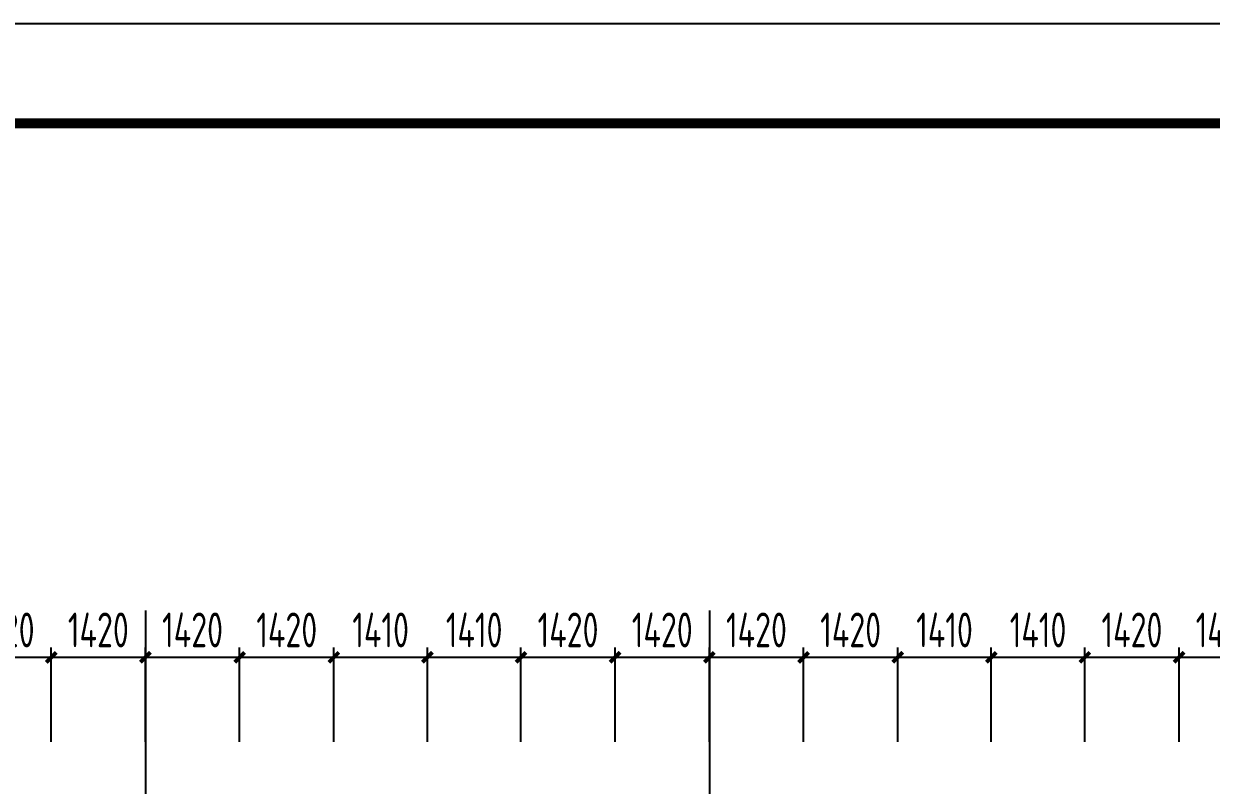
# Model space of a CAD drawing. Extents: x 753177 to 2169292, y -530934 to -273477.
# Drawn here: x 1734160 to 1752060, y -416265 to -404784 of the extents above; entities that cross this region are included whole.
import ezdxf

# ---------------------------------------------------------------- set-up
doc = ezdxf.new("R2010")
doc.units = 0
doc.header["$LTSCALE"] = 1500
doc.header["$MEASUREMENT"] = 0
doc.linetypes.add('DOTE', pattern=[2.42, 2, -0.2, 0.02, -0.2])
doc.layers.get('Defpoints').update_dxf_attribs({"color": 252})
for name, color, linetype in [('00-tk', 151, 'Continuous'), ('AXIS', 3, 'Continuous'), ('DIM', 3, 'Continuous')]:
    doc.layers.add(name, color=color, linetype=linetype)
doc.layers.add('TK', color=252, linetype='Continuous', lineweight=13)
doc.styles.add('TSSD_Dimension', font='Tssdeng.shx', dxfattribs={"width": 0.7, "bigfont": 'hztxt.shx'})
doc.dimstyles.new('TSSD_150_150', dxfattribs={"dimtxt": 525, "dimasz": 150, "dimexe": 150, "dimexo": 375, "dimgap": 150, "dimtad": 1, "dimdec": 0, "dimzin": 0, "dimdsep": 46, "dimtxsty": 'TSSD_Dimension', "dimblk": 'ARCHTICK', "dimblk1": 'ARCHTICK', "dimblk2": 'ARCHTICK', "dimcen": 0, "dimdle": 150, "dimclrt": 7, "dimadec": 0, "dimazin": 0, "dimtfac": 1, "dimtdec": 0, "dimtix": 1, "dimtmove": 2, "dimatfit": 3, "dimfxl": 0, "dimtolj": 1, "dimtzin": 0, "dimarcsym": 0})

# ---------------------------------------------------------------- blocks, each defined once
blk = doc.blocks.new('A$C16496DF1')
at = {"layer": '00-tk', "linetype": 'Continuous'}
blk.add_line((178350, 126150), (0, 126150), dxfattribs=at)
at = {"layer": '00-tk', "const_width": 150}
blk.add_lwpolyline([(3750, 124650), (176850, 124650), (176850, 1500), (3750, 1500)], close=True, dxfattribs=at)
blk = doc.blocks.new('_ArchTick')
at = {"color": 0, "linetype": 'ByBlock', "const_width": 0.4}
blk.add_lwpolyline([(-0.5, -0.5), (0.5, 0.5)], dxfattribs=at)
blk = doc.blocks.new('*D878')
at = {"layer": 'Defpoints', "color": 0, "transparency": 16777216}
for p in [(1734575, -414336), (1733155, -415985), (1734575, -415985)]:
    blk.add_point(p, dxfattribs=at)
at = {"layer": 'DIM', "color": 0, "lineweight": -2, "transparency": 16777216}
for p, q in [((1733155, -415610), (1733155, -414186)), ((1734575, -415610), (1734575, -414186)), ((1733005, -414336), (1734725, -414336))]:
    blk.add_line(p, q, dxfattribs=at)
at = {"layer": 'DIM', "color": 0, "lineweight": -2, "transparency": 16777216, "xscale": 150, "yscale": 150, "zscale": 150, "rotation": 180}
blk.add_blockref('_ArchTick', (1733155, -414336), dxfattribs=at)
at = {"layer": 'DIM', "color": 0, "lineweight": -2, "transparency": 16777216, "xscale": 150, "yscale": 150, "zscale": 150}
blk.add_blockref('_ArchTick', (1734575, -414336), dxfattribs=at)
at = {"layer": 'DIM', "color": 7, "transparency": 16777216, "insert": (1733865, -413923), "char_height": 525, "attachment_point": 5, "style": 'TSSD_Dimension'}
blk.add_mtext('\\A1;1420', dxfattribs=at)
blk = doc.blocks.new('*D879')
at = {"layer": 'Defpoints', "color": 0, "transparency": 16777216}
for p in [(1735995, -414336), (1734575, -415985), (1735995, -415985)]:
    blk.add_point(p, dxfattribs=at)
at = {"layer": 'DIM', "color": 0, "lineweight": -2, "transparency": 16777216}
for p, q in [((1734575, -415610), (1734575, -414186)), ((1735995, -415610), (1735995, -414186)), ((1734425, -414336), (1736145, -414336))]:
    blk.add_line(p, q, dxfattribs=at)
at = {"layer": 'DIM', "color": 0, "lineweight": -2, "transparency": 16777216, "xscale": 150, "yscale": 150, "zscale": 150, "rotation": 180}
blk.add_blockref('_ArchTick', (1734575, -414336), dxfattribs=at)
at = {"layer": 'DIM', "color": 0, "lineweight": -2, "transparency": 16777216, "xscale": 150, "yscale": 150, "zscale": 150}
blk.add_blockref('_ArchTick', (1735995, -414336), dxfattribs=at)
at = {"layer": 'DIM', "color": 7, "transparency": 16777216, "insert": (1735285, -413923), "char_height": 525, "attachment_point": 5, "style": 'TSSD_Dimension'}
blk.add_mtext('\\A1;1420', dxfattribs=at)
blk = doc.blocks.new('*D880')
at = {"layer": 'Defpoints', "color": 0, "transparency": 16777216}
for p in [(1737415, -414336), (1735995, -415985), (1737415, -415985)]:
    blk.add_point(p, dxfattribs=at)
at = {"layer": 'DIM', "color": 0, "lineweight": -2, "transparency": 16777216}
for p, q in [((1735995, -415610), (1735995, -414186)), ((1737415, -415610), (1737415, -414186)), ((1735845, -414336), (1737565, -414336))]:
    blk.add_line(p, q, dxfattribs=at)
at = {"layer": 'DIM', "color": 0, "lineweight": -2, "transparency": 16777216, "xscale": 150, "yscale": 150, "zscale": 150, "rotation": 180}
blk.add_blockref('_ArchTick', (1735995, -414336), dxfattribs=at)
at = {"layer": 'DIM', "color": 0, "lineweight": -2, "transparency": 16777216, "xscale": 150, "yscale": 150, "zscale": 150}
blk.add_blockref('_ArchTick', (1737415, -414336), dxfattribs=at)
at = {"layer": 'DIM', "color": 7, "transparency": 16777216, "insert": (1736705, -413923), "char_height": 525, "attachment_point": 5, "style": 'TSSD_Dimension'}
blk.add_mtext('\\A1;1420', dxfattribs=at)
blk = doc.blocks.new('*D881')
at = {"layer": 'Defpoints', "color": 0, "transparency": 16777216}
for p in [(1738835, -414336), (1737415, -415985), (1738835, -415985)]:
    blk.add_point(p, dxfattribs=at)
at = {"layer": 'DIM', "color": 0, "lineweight": -2, "transparency": 16777216}
for p, q in [((1737415, -415610), (1737415, -414186)), ((1738835, -415610), (1738835, -414186)), ((1737265, -414336), (1738985, -414336))]:
    blk.add_line(p, q, dxfattribs=at)
at = {"layer": 'DIM', "color": 0, "lineweight": -2, "transparency": 16777216, "xscale": 150, "yscale": 150, "zscale": 150, "rotation": 180}
blk.add_blockref('_ArchTick', (1737415, -414336), dxfattribs=at)
at = {"layer": 'DIM', "color": 0, "lineweight": -2, "transparency": 16777216, "xscale": 150, "yscale": 150, "zscale": 150}
blk.add_blockref('_ArchTick', (1738835, -414336), dxfattribs=at)
at = {"layer": 'DIM', "color": 7, "transparency": 16777216, "insert": (1738125, -413923), "char_height": 525, "attachment_point": 5, "style": 'TSSD_Dimension'}
blk.add_mtext('\\A1;1420', dxfattribs=at)
blk = doc.blocks.new('*D882')
at = {"layer": 'Defpoints', "color": 0, "transparency": 16777216}
for p in [(1740245, -414336), (1738835, -415985), (1740245, -415985)]:
    blk.add_point(p, dxfattribs=at)
at = {"layer": 'DIM', "color": 0, "lineweight": -2, "transparency": 16777216}
for p, q in [((1738835, -415610), (1738835, -414186)), ((1740245, -415610), (1740245, -414186)), ((1738685, -414336), (1740395, -414336))]:
    blk.add_line(p, q, dxfattribs=at)
at = {"layer": 'DIM', "color": 0, "lineweight": -2, "transparency": 16777216, "xscale": 150, "yscale": 150, "zscale": 150, "rotation": 180}
blk.add_blockref('_ArchTick', (1738835, -414336), dxfattribs=at)
at = {"layer": 'DIM', "color": 0, "lineweight": -2, "transparency": 16777216, "xscale": 150, "yscale": 150, "zscale": 150}
blk.add_blockref('_ArchTick', (1740245, -414336), dxfattribs=at)
at = {"layer": 'DIM', "color": 7, "transparency": 16777216, "insert": (1739540, -413923), "char_height": 525, "attachment_point": 5, "style": 'TSSD_Dimension'}
blk.add_mtext('\\A1;1410', dxfattribs=at)
blk = doc.blocks.new('*D883')
at = {"layer": 'Defpoints', "color": 0, "transparency": 16777216}
for p in [(1741655, -414336), (1740245, -415985), (1741655, -415985)]:
    blk.add_point(p, dxfattribs=at)
at = {"layer": 'DIM', "color": 0, "lineweight": -2, "transparency": 16777216}
for p, q in [((1740245, -415610), (1740245, -414186)), ((1741655, -415610), (1741655, -414186)), ((1740095, -414336), (1741805, -414336))]:
    blk.add_line(p, q, dxfattribs=at)
at = {"layer": 'DIM', "color": 0, "lineweight": -2, "transparency": 16777216, "xscale": 150, "yscale": 150, "zscale": 150, "rotation": 180}
blk.add_blockref('_ArchTick', (1740245, -414336), dxfattribs=at)
at = {"layer": 'DIM', "color": 0, "lineweight": -2, "transparency": 16777216, "xscale": 150, "yscale": 150, "zscale": 150}
blk.add_blockref('_ArchTick', (1741655, -414336), dxfattribs=at)
at = {"layer": 'DIM', "color": 7, "transparency": 16777216, "insert": (1740950, -413923), "char_height": 525, "attachment_point": 5, "style": 'TSSD_Dimension'}
blk.add_mtext('\\A1;1410', dxfattribs=at)
blk = doc.blocks.new('*D884')
at = {"layer": 'Defpoints', "color": 0, "transparency": 16777216}
for p in [(1743075, -414336), (1741655, -415985), (1743075, -415985)]:
    blk.add_point(p, dxfattribs=at)
at = {"layer": 'DIM', "color": 0, "lineweight": -2, "transparency": 16777216}
for p, q in [((1741655, -415610), (1741655, -414186)), ((1743075, -415610), (1743075, -414186)), ((1741505, -414336), (1743225, -414336))]:
    blk.add_line(p, q, dxfattribs=at)
at = {"layer": 'DIM', "color": 0, "lineweight": -2, "transparency": 16777216, "xscale": 150, "yscale": 150, "zscale": 150, "rotation": 180}
blk.add_blockref('_ArchTick', (1741655, -414336), dxfattribs=at)
at = {"layer": 'DIM', "color": 0, "lineweight": -2, "transparency": 16777216, "xscale": 150, "yscale": 150, "zscale": 150}
blk.add_blockref('_ArchTick', (1743075, -414336), dxfattribs=at)
at = {"layer": 'DIM', "color": 7, "transparency": 16777216, "insert": (1742365, -413923), "char_height": 525, "attachment_point": 5, "style": 'TSSD_Dimension'}
blk.add_mtext('\\A1;1420', dxfattribs=at)
blk = doc.blocks.new('*D885')
at = {"layer": 'Defpoints', "color": 0, "transparency": 16777216}
for p in [(1744495, -414336), (1743075, -415985), (1744495, -415985)]:
    blk.add_point(p, dxfattribs=at)
at = {"layer": 'DIM', "color": 0, "lineweight": -2, "transparency": 16777216}
for p, q in [((1743075, -415610), (1743075, -414186)), ((1744495, -415610), (1744495, -414186)), ((1742925, -414336), (1744645, -414336))]:
    blk.add_line(p, q, dxfattribs=at)
at = {"layer": 'DIM', "color": 0, "lineweight": -2, "transparency": 16777216, "xscale": 150, "yscale": 150, "zscale": 150, "rotation": 180}
blk.add_blockref('_ArchTick', (1743075, -414336), dxfattribs=at)
at = {"layer": 'DIM', "color": 0, "lineweight": -2, "transparency": 16777216, "xscale": 150, "yscale": 150, "zscale": 150}
blk.add_blockref('_ArchTick', (1744495, -414336), dxfattribs=at)
at = {"layer": 'DIM', "color": 7, "transparency": 16777216, "insert": (1743785, -413923), "char_height": 525, "attachment_point": 5, "style": 'TSSD_Dimension'}
blk.add_mtext('\\A1;1420', dxfattribs=at)
blk = doc.blocks.new('*D886')
at = {"layer": 'Defpoints', "color": 0, "transparency": 16777216}
for p in [(1745915, -414336), (1744495, -415985), (1745915, -415985)]:
    blk.add_point(p, dxfattribs=at)
at = {"layer": 'DIM', "color": 0, "lineweight": -2, "transparency": 16777216}
for p, q in [((1744495, -415610), (1744495, -414186)), ((1745915, -415610), (1745915, -414186)), ((1744345, -414336), (1746065, -414336))]:
    blk.add_line(p, q, dxfattribs=at)
at = {"layer": 'DIM', "color": 0, "lineweight": -2, "transparency": 16777216, "xscale": 150, "yscale": 150, "zscale": 150, "rotation": 180}
blk.add_blockref('_ArchTick', (1744495, -414336), dxfattribs=at)
at = {"layer": 'DIM', "color": 0, "lineweight": -2, "transparency": 16777216, "xscale": 150, "yscale": 150, "zscale": 150}
blk.add_blockref('_ArchTick', (1745915, -414336), dxfattribs=at)
at = {"layer": 'DIM', "color": 7, "transparency": 16777216, "insert": (1745205, -413923), "char_height": 525, "attachment_point": 5, "style": 'TSSD_Dimension'}
blk.add_mtext('\\A1;1420', dxfattribs=at)
blk = doc.blocks.new('*D887')
at = {"layer": 'Defpoints', "color": 0, "transparency": 16777216}
for p in [(1747335, -414336), (1745915, -415985), (1747335, -415985)]:
    blk.add_point(p, dxfattribs=at)
at = {"layer": 'DIM', "color": 0, "lineweight": -2, "transparency": 16777216}
for p, q in [((1745915, -415610), (1745915, -414186)), ((1747335, -415610), (1747335, -414186)), ((1745765, -414336), (1747485, -414336))]:
    blk.add_line(p, q, dxfattribs=at)
at = {"layer": 'DIM', "color": 0, "lineweight": -2, "transparency": 16777216, "xscale": 150, "yscale": 150, "zscale": 150, "rotation": 180}
blk.add_blockref('_ArchTick', (1745915, -414336), dxfattribs=at)
at = {"layer": 'DIM', "color": 0, "lineweight": -2, "transparency": 16777216, "xscale": 150, "yscale": 150, "zscale": 150}
blk.add_blockref('_ArchTick', (1747335, -414336), dxfattribs=at)
at = {"layer": 'DIM', "color": 7, "transparency": 16777216, "insert": (1746625, -413923), "char_height": 525, "attachment_point": 5, "style": 'TSSD_Dimension'}
blk.add_mtext('\\A1;1420', dxfattribs=at)
blk = doc.blocks.new('*D888')
at = {"layer": 'Defpoints', "color": 0, "transparency": 16777216}
for p in [(1748745, -414336), (1747335, -415985), (1748745, -415985)]:
    blk.add_point(p, dxfattribs=at)
at = {"layer": 'DIM', "color": 0, "lineweight": -2, "transparency": 16777216}
for p, q in [((1747335, -415610), (1747335, -414186)), ((1748745, -415610), (1748745, -414186)), ((1747185, -414336), (1748895, -414336))]:
    blk.add_line(p, q, dxfattribs=at)
at = {"layer": 'DIM', "color": 0, "lineweight": -2, "transparency": 16777216, "xscale": 150, "yscale": 150, "zscale": 150, "rotation": 180}
blk.add_blockref('_ArchTick', (1747335, -414336), dxfattribs=at)
at = {"layer": 'DIM', "color": 0, "lineweight": -2, "transparency": 16777216, "xscale": 150, "yscale": 150, "zscale": 150}
blk.add_blockref('_ArchTick', (1748745, -414336), dxfattribs=at)
at = {"layer": 'DIM', "color": 7, "transparency": 16777216, "insert": (1748040, -413923), "char_height": 525, "attachment_point": 5, "style": 'TSSD_Dimension'}
blk.add_mtext('\\A1;1410', dxfattribs=at)
blk = doc.blocks.new('*D889')
at = {"layer": 'Defpoints', "color": 0, "transparency": 16777216}
for p in [(1750155, -414336), (1748745, -415985), (1750155, -415985)]:
    blk.add_point(p, dxfattribs=at)
at = {"layer": 'DIM', "color": 0, "lineweight": -2, "transparency": 16777216}
for p, q in [((1748745, -415610), (1748745, -414186)), ((1750155, -415610), (1750155, -414186)), ((1748595, -414336), (1750305, -414336))]:
    blk.add_line(p, q, dxfattribs=at)
at = {"layer": 'DIM', "color": 0, "lineweight": -2, "transparency": 16777216, "xscale": 150, "yscale": 150, "zscale": 150, "rotation": 180}
blk.add_blockref('_ArchTick', (1748745, -414336), dxfattribs=at)
at = {"layer": 'DIM', "color": 0, "lineweight": -2, "transparency": 16777216, "xscale": 150, "yscale": 150, "zscale": 150}
blk.add_blockref('_ArchTick', (1750155, -414336), dxfattribs=at)
at = {"layer": 'DIM', "color": 7, "transparency": 16777216, "insert": (1749450, -413923), "char_height": 525, "attachment_point": 5, "style": 'TSSD_Dimension'}
blk.add_mtext('\\A1;1410', dxfattribs=at)
blk = doc.blocks.new('*D890')
at = {"layer": 'Defpoints', "color": 0, "transparency": 16777216}
for p in [(1751575, -414336), (1750155, -415985), (1751575, -415985)]:
    blk.add_point(p, dxfattribs=at)
at = {"layer": 'DIM', "color": 0, "lineweight": -2, "transparency": 16777216}
for p, q in [((1750155, -415610), (1750155, -414186)), ((1751575, -415610), (1751575, -414186)), ((1750005, -414336), (1751725, -414336))]:
    blk.add_line(p, q, dxfattribs=at)
at = {"layer": 'DIM', "color": 0, "lineweight": -2, "transparency": 16777216, "xscale": 150, "yscale": 150, "zscale": 150, "rotation": 180}
blk.add_blockref('_ArchTick', (1750155, -414336), dxfattribs=at)
at = {"layer": 'DIM', "color": 0, "lineweight": -2, "transparency": 16777216, "xscale": 150, "yscale": 150, "zscale": 150}
blk.add_blockref('_ArchTick', (1751575, -414336), dxfattribs=at)
at = {"layer": 'DIM', "color": 7, "transparency": 16777216, "insert": (1750865, -413923), "char_height": 525, "attachment_point": 5, "style": 'TSSD_Dimension'}
blk.add_mtext('\\A1;1420', dxfattribs=at)
blk = doc.blocks.new('*D891')
at = {"layer": 'Defpoints', "color": 0, "transparency": 16777216}
for p in [(1752995, -414336), (1751575, -415985), (1752995, -415985)]:
    blk.add_point(p, dxfattribs=at)
at = {"layer": 'DIM', "color": 0, "lineweight": -2, "transparency": 16777216}
for p, q in [((1751575, -415610), (1751575, -414186)), ((1752995, -415610), (1752995, -414186)), ((1751425, -414336), (1753145, -414336))]:
    blk.add_line(p, q, dxfattribs=at)
at = {"layer": 'DIM', "color": 0, "lineweight": -2, "transparency": 16777216, "xscale": 150, "yscale": 150, "zscale": 150, "rotation": 180}
blk.add_blockref('_ArchTick', (1751575, -414336), dxfattribs=at)
at = {"layer": 'DIM', "color": 0, "lineweight": -2, "transparency": 16777216, "xscale": 150, "yscale": 150, "zscale": 150}
blk.add_blockref('_ArchTick', (1752995, -414336), dxfattribs=at)
at = {"layer": 'DIM', "color": 7, "transparency": 16777216, "insert": (1752285, -413923), "char_height": 525, "attachment_point": 5, "style": 'TSSD_Dimension'}
blk.add_mtext('\\A1;1420', dxfattribs=at)

msp = doc.modelspace()

# ---------------------------------------------------------------- linework, layer by layer
at = {"layer": 'AXIS', "color": 252, "linetype": 'DOTE'}
for p, q in [((1735995.3, -413631.5), (1735995.3, -427905)), ((1744495.3, -413631.5), (1744495.3, -427905))]:
    msp.add_line(p, q, dxfattribs=at)

# ---------------------------------------------------------------- block references
at = {"layer": 'TK', "color": 2, "linetype": 'ByBlock'}
msp.add_blockref('A$C16496DF1', (1698368.2, -530934.4), dxfattribs=at)

# ---------------------------------------------------------------- dimensions: what is measured, and where the dimension line sits
at = {"layer": 'DIM'}
for base, p1, p2, picture, middle in [((1734575.3, -414335.5), (1733155.3, -415984.8), (1734575.3, -415984.8), '*D878', (1733865.3, -413923)), ((1735995.3, -414335.5), (1734575.3, -415984.8), (1735995.3, -415984.8), '*D879', (1735285.3, -413923)), ((1737415.3, -414335.5), (1735995.3, -415984.8), (1737415.3, -415984.8), '*D880', (1736705.3, -413923)), ((1738835.3, -414335.5), (1737415.3, -415984.8), (1738835.3, -415984.8), '*D881', (1738125.3, -413923)), ((1740245.3, -414335.5), (1738835.3, -415984.8), (1740245.3, -415984.8), '*D882', (1739540.3, -413923)), ((1741655.3, -414335.5), (1740245.3, -415984.8), (1741655.3, -415984.8), '*D883', (1740950.3, -413923)), ((1743075.3, -414335.5), (1741655.3, -415984.8), (1743075.3, -415984.8), '*D884', (1742365.3, -413923)), ((1744495.3, -414335.5), (1743075.3, -415984.8), (1744495.3, -415984.8), '*D885', (1743785.3, -413923)), ((1745915.3, -414335.5), (1744495.3, -415984.8), (1745915.3, -415984.8), '*D886', (1745205.3, -413923)), ((1747335.3, -414335.5), (1745915.3, -415984.8), (1747335.3, -415984.8), '*D887', (1746625.3, -413923)), ((1748745.3, -414335.5), (1747335.3, -415984.8), (1748745.3, -415984.8), '*D888', (1748040.3, -413923)), ((1750155.3, -414335.5), (1748745.3, -415984.8), (1750155.3, -415984.8), '*D889', (1749450.3, -413923)), ((1751575.3, -414335.5), (1750155.3, -415984.8), (1751575.3, -415984.8), '*D890', (1750865.3, -413923)), ((1752995.3, -414335.5), (1751575.3, -415984.8), (1752995.3, -415984.8), '*D891', (1752285.3, -413923))]:
    dim = msp.add_linear_dim(base=base, p1=p1, p2=p2, dimstyle='TSSD_150_150', dxfattribs=at)
    dim.commit()
    dim.dimension.update_dxf_attribs({"geometry": picture, "text_midpoint": middle})

doc.saveas('drawing.dxf')
